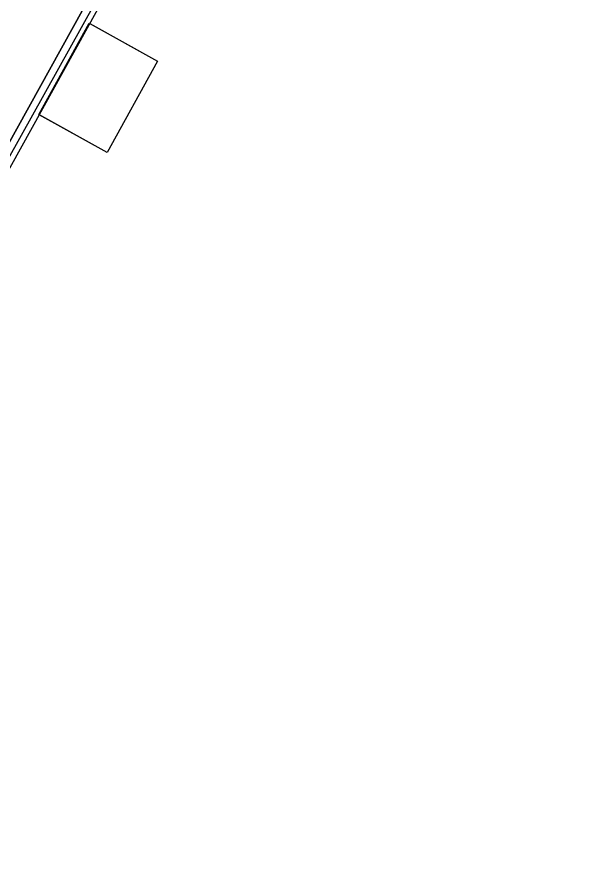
# Model space of a CAD drawing. Header units: metres. Extents: x 3.2 to 22.3, y 0.7 to 22.8.
# Drawn here: x 14.172 to 14.85, y 9.702 to 10.729 of the extents above; entities that cross this region are included whole.
import ezdxf

# ---------------------------------------------------------------- set-up
doc = ezdxf.new("R2010")
doc.units = ezdxf.units.M
doc.layers.add('ARREDI', color=9, linetype='Continuous')
doc.layers.add('PARETI_STRUTTURE', color=7, linetype='Continuous')

msp = doc.modelspace()

# ---------------------------------------------------------------- linework, layer by layer
at = {"layer": 'ARREDI'}
msp.add_lwpolyline([(12.646, 7.8424), (15.4497, 12.9001)], close=True, dxfattribs=at)
for points in [[(15.4622, 12.8902), (12.646, 7.8424)], [(12.6655, 7.8452), (15.4622, 12.8902)]]:
    msp.add_lwpolyline(points, dxfattribs=at)
at = {"layer": 'PARETI_STRUTTURE'}
msp.add_lwpolyline([(14.1981, 10.6114), (14.2592, 10.7216), (14.3419, 10.6758), (14.2808, 10.5656)], close=True, dxfattribs=at)
msp.add_lwpolyline([(14.2599, 10.7212), (14.3419, 10.6758), (14.2808, 10.5656), (14.1988, 10.611)], dxfattribs=at)

doc.saveas('drawing.dxf')
